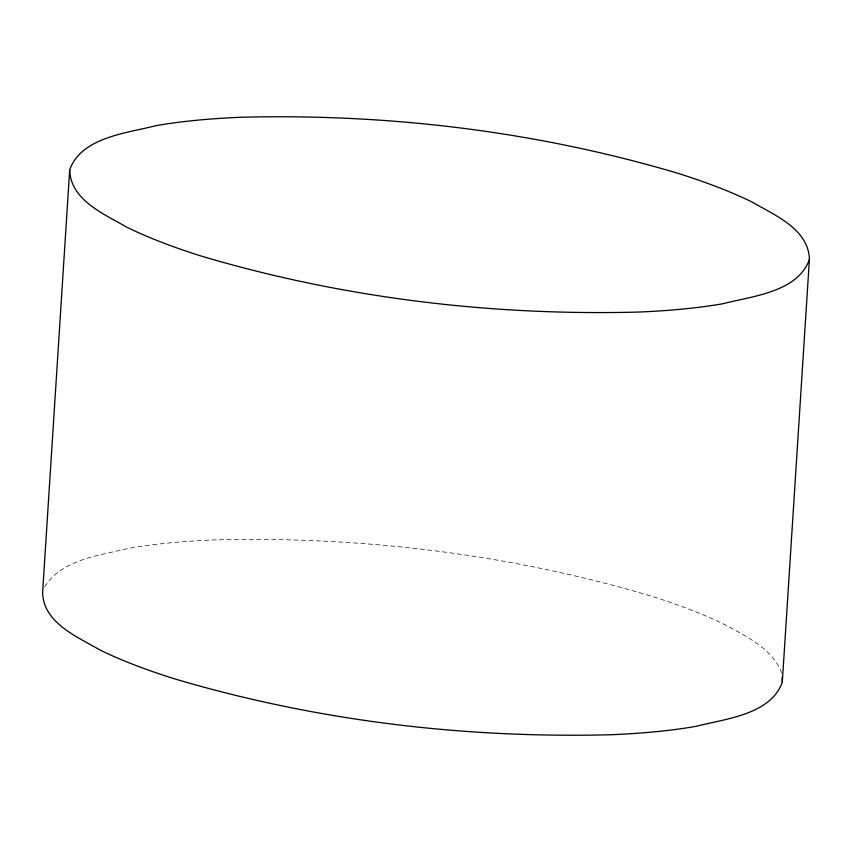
<?xml version="1.0" encoding="UTF-8"?>
<svg xmlns="http://www.w3.org/2000/svg" width="852" height="852" viewBox="0 0 852 852"><rect width="100%" height="100%" fill="white"/><g stroke="black" fill="none" stroke-linecap="round" stroke-linejoin="round"><path stroke-width="0.64" stroke-dasharray="4.26 3.19" d="M44.666 586.836C62.026 559.125 99.716 555.451 128.865 548.326A272.64 62.388 3.7 0 1 214.374 539.912C361.269 536.164 509.283 554.002 650.278 595.793A528.879 121.016 3.7 0 1 725.095 624.75C746.672 636.7 772.934 648.787 781.944 673.602"/><path stroke-width="1.28" d="M69.694 169.836L42.6 592.502C43.207 622.812 77.372 636.827 99.801 649.906A528.879 121.016 3.7 0 0 174.628 678.863C315.613 720.664 463.637 738.492 610.533 734.743A272.64 62.388 3.7 0 0 696.041 726.341C724.775 718.854 770.645 714.913 782.306 682.164L809.4 259.498C808.793 229.188 774.628 215.173 752.199 202.094A528.879 121.016 3.7 0 0 677.372 173.137C536.387 131.336 388.363 113.508 241.467 117.256A272.64 62.388 3.7 0 0 155.959 125.659C127.225 133.146 81.355 137.087 69.694 169.836C70.311 200.156 104.476 214.171 126.905 227.25A528.879 121.016 3.7 0 0 201.722 256.207C342.717 298.008 490.741 315.836 637.637 312.088A272.64 62.388 3.7 0 0 723.146 303.685C751.869 296.198 797.749 292.247 809.4 259.498M782.093 677.265L782.306 682.164"/></g></svg>
